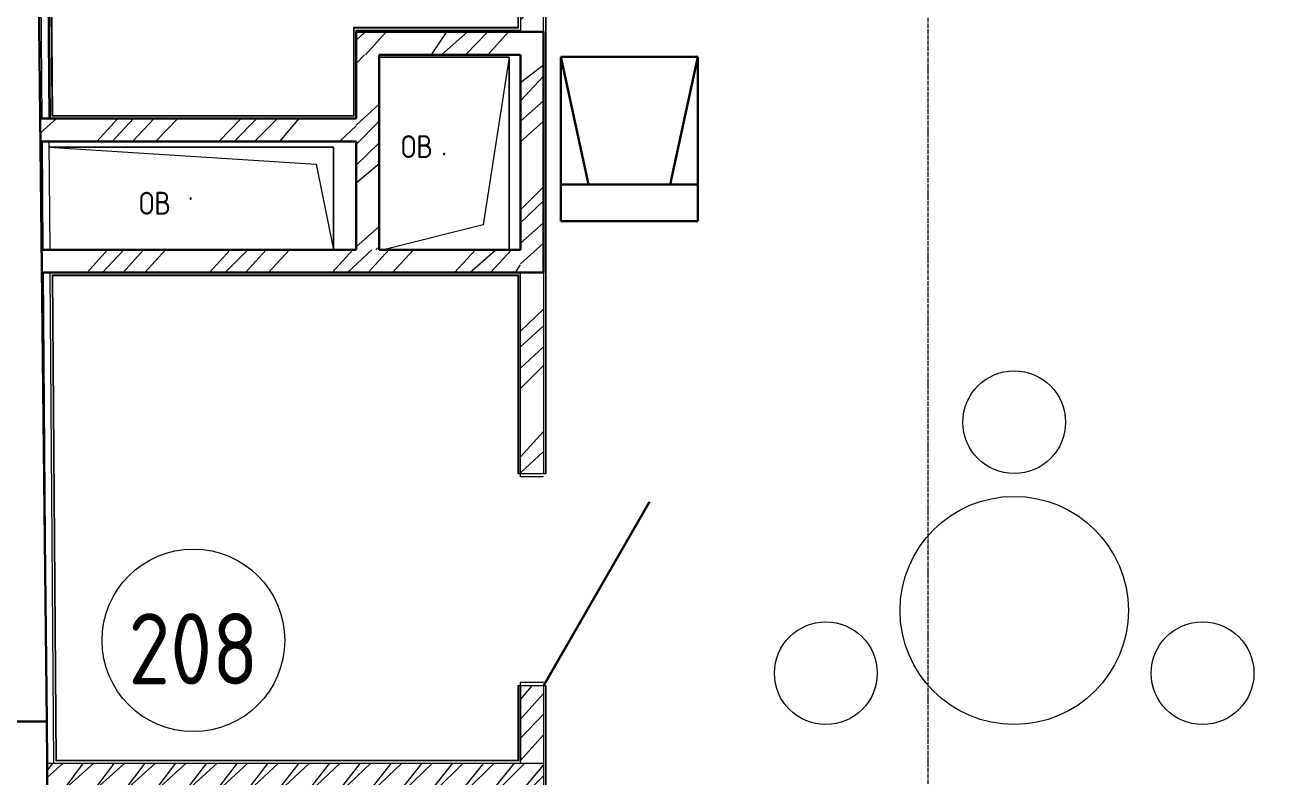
# Model space of a CAD drawing. Header units: millimetres. Extents: x -32 to 417638015, y -35 to 175284279.
# Drawn here: x 416927721 to 416933212, y 175233855 to 175237150 of the extents above; entities that cross this region are included whole.
import ezdxf

# ---------------------------------------------------------------- set-up
doc = ezdxf.new("R2010")
doc.units = ezdxf.units.MM
doc.linetypes.add('ADSK_Линия сетки', pattern=[25, 20, -2.5, 0, -2.5])
for name, color, linetype, lineweight in [('_ЭМ_ТХобщее_слой', 7, 'Continuous', 30), ('Аннотация', 7, 'Continuous', 18), ('Двери', 7, 'Continuous', 9), ('Обобщенные модели', 7, 'Continuous', 18), ('Оси', 253, 'Continuous', 9), ('Перекрытие', 7, 'Continuous', 18), ('Стены несущие', 7, 'Continuous', 30), ('Стены отделка', 7, 'Continuous', 30), ('Стены штриховка', 7, 'Continuous', 9), ('ТХ', 5, 'Continuous', 0), ('ШТРИХОВКА', 252, 'Continuous', 15)]:
    doc.layers.add(name, color=color, linetype=linetype, lineweight=lineweight)
doc.layers.add('Линии', color=7, linetype='Continuous', lineweight=9, true_color=0x00a600)
doc.layers.add('ЭОМ_Лотки рабочие', color=5, linetype='Continuous')
doc.styles.add('GOST Common', font='GOST_Common.ttf', dxfattribs={"width": 0.9, "height": 349.9999999999996})
doc.styles.add('GOST Common_5', font='GOST_Common.ttf', dxfattribs={"width": 0.9, "height": 200})
pattern_1 = [(45, (686.3573730537319, 338.699590410115), (-269.4076836320746, 269.4076836320746), []), (45, (776.1599730537273, 338.699590410115), (-269.4076836320746, 269.4076836320746), []), (45, (865.9625730537227, 338.699590410115), (-269.4076836320746, 269.4076836320746), []), (45, (955.7653730537277, 338.699590410115), (-269.4076836320746, 269.4076836320746), [])]

# ---------------------------------------------------------------- blocks, each defined once
blk = doc.blocks.new('Тх 2 этаж')
at = {"color": 252, "true_color": 0x939598}
for p, q in [((50616.73850739014, 3324.753033608955), (50616.7385073863, 2604.753033610818)), ((50616.73850739014, 3324.753033608955), (50616.73850738455, 2604.753033610818)), ((51216.73850738996, 3324.753033608024), (50616.73850739014, 3324.753033609886)), ((51216.73850738996, 3324.75303360488), (50616.73850739014, 3324.753033608373)), ((50616.73850738269, 3324.753033603367), (50738.21215330018, 2764.972277904686)), ((50616.73850738269, 3324.753033607092), (50738.21215330018, 2764.972277904686)), ((51216.73850739002, 3324.753033603367), (51095.26486147253, 2764.972277904686)), ((51216.73850739002, 3324.753033607092), (51095.26486147253, 2764.972277904686)), ((51216.73850739002, 3324.753033603367), (51216.73850738641, 2604.753033603367)), ((50616.73850738717, 2764.972277906316), (51216.73850738711, 2764.972277904861)), ((51216.73850738711, 2764.972277905268), (50616.73850738717, 2764.972277909692)), ((50616.73850738636, 2604.753033609071), (51216.73850738636, 2604.75303360523))]:
    blk.add_line(p, q, dxfattribs=at)
at = {"layer": 'ТХ', "color": 252, "true_color": 0x939598}
for centre, radius in [((52602.41269221622, 1723.144099477853), 225), ((52602.41269221622, 898.1440994778532), 500), ((51777.41269221622, 623.1440994778532), 225), ((53427.41269221622, 623.1440994778532), 225)]:
    blk.add_circle(centre, radius, dxfattribs=at)
blk = doc.blocks.new('План 2 этажа')
at = {"lineweight": 9}
h = blk.add_hatch(dxfattribs=at)
h.set_pattern_fill('ANSI34', color=8, scale=20)
h.set_pattern_definition(pattern_1)
h.paths.add_polyline_path([(44851.35737305379, 8633.699590409546), (44751.35737305379, 8633.699590409546), (44751.35737305379, 5758.699590409992), (44851.35737305379, 5758.699590409992), (44851.35737305379, 5765.756545947838)])
h.paths.add_polyline_path([(44851.35737305379, 8965.756545947945), (44141.35737305379, 8965.756545947945), (44141.35737305379, 8865.756545947945), (44751.35737305379, 8865.756545947945), (44751.35737305379, 8633.699590409546), (44851.35737305379, 8633.699590409546)])
h.paths.add_polyline_path([(43071.35737305379, 8965.756545947945), (42607.41075392498, 8965.756545947945), (42608.51118958526, 8865.756545947628), (43071.35737305379, 8865.756545947945)])
h.paths.add_polyline_path([(44839.46919659205, 4703.69959041012), (44851.35737305385, 4703.69959041012), (44851.35737305385, 5758.699590409999), (44751.35737305385, 5758.699590409999), (44751.35737305385, 4703.69959041012), (44826.35737305385, 4703.69959041012)])
h.paths.add_polyline_path([(38937.34206282522, -5867.991590473376), (39332.84206282522, -5867.991590473376), (39332.84206282522, -5096.400681382468), (38937.34206282522, -5096.400681382468)], flags=9)
h.paths.add_polyline_path([(487.3420628252206, -5523.805950022027), (882.8420628252206, -5523.805950022027), (882.8420628252206, -4752.21504093112), (487.3420628252206, -4752.21504093112)], flags=9)
h.paths.add_polyline_path([(3487.342062825221, -5523.805950022034), (3882.842062825221, -5523.805950022034), (3882.842062825221, -4752.215040931126), (3487.342062825221, -4752.215040931126)], flags=9)
h.paths.add_polyline_path([(7622.042062825232, -5523.80595002204), (8049.042062825232, -5523.80595002204), (8049.042062825232, -4752.215040931132), (7622.042062825232, -4752.215040931132)], flags=9)
h.paths.add_polyline_path([(10637.34206282522, -5523.805950022047), (11032.84206282522, -5523.805950022047), (11032.84206282522, -4752.215040931139), (10637.34206282522, -4752.215040931139)], flags=9)
h.paths.add_polyline_path([(18537.34206282522, -5523.80595002206), (18932.84206282522, -5523.80595002206), (18932.84206282522, -4752.215040931151), (18537.34206282522, -4752.215040931151)], flags=9)
h.paths.add_polyline_path([(31035.79092646157, -5523.805950022078), (31431.29092646157, -5523.805950022078), (31431.29092646157, -4752.21504093117), (31035.79092646157, -4752.21504093117)], flags=9)
h.paths.add_polyline_path([(42337.34206282522, -5523.805950022096), (42732.84206282522, -5523.805950022096), (42732.84206282522, -4752.215040931189), (42337.34206282522, -4752.215040931189)], flags=9)
h.paths.add_polyline_path([(49290.09206282522, -5523.805950022107), (49780.09206282522, -5523.805950022107), (49780.09206282522, -4752.2150409312), (49290.09206282522, -4752.2150409312)], flags=9)
h.paths.add_polyline_path([(-5981.157937174779, -5523.80595002202), (-5648.657937174779, -5523.80595002202), (-5648.657937174779, -4752.215040931112), (-5981.157937174779, -4752.215040931112)], flags=9)
h.paths.add_polyline_path([(55758.59206282522, -5523.805950022118), (56311.59206282522, -5523.805950022118), (56311.59206282522, -4752.21504093121), (55758.59206282522, -4752.21504093121)], flags=9)
h.paths.add_polyline_path([(-10042.69405789487, -119.3787014977906), (-9584.19405789487, -119.3787014977906), (-9584.19405789487, 652.2122075931175), (-10042.69405789487, 652.2122075931175)], flags=9)
h.paths.add_polyline_path([(-10026.94405789487, 8180.621298502202), (-9599.94405789487, 8180.621298502202), (-9599.94405789487, 8952.212207593111), (-10026.94405789487, 8952.212207593111)], flags=9)
h.paths.add_polyline_path([(-10011.64405789482, 12830.6212985022), (-9616.144057894824, 12830.6212985022), (-9616.144057894824, 13602.21220759311), (-10011.64405789482, 13602.21220759311)], flags=9)
h.paths.add_polyline_path([(-10042.69405789481, 20130.6212985022), (-9584.194057894812, 20130.6212985022), (-9584.194057894812, 20902.2122075931), (-10042.69405789481, 20902.2122075931)], flags=9)
h.paths.add_polyline_path([(-10011.64405789477, 36430.62129850218), (-9616.144057894766, 36430.62129850218), (-9616.144057894766, 37202.21220759309), (-10011.64405789477, 37202.21220759309)], flags=9)
h.paths.add_polyline_path([(-10058.89405789471, 42930.62129850216), (-9568.894057894708, 42930.62129850216), (-9568.894057894708, 43702.21220759307), (-10058.89405789471, 43702.21220759307)], flags=9)
h.paths.add_polyline_path([(-10026.94405789487, 1680.62129850221), (-9599.94405789487, 1680.62129850221), (-9599.94405789487, 2452.212207593117), (-10026.94405789487, 2452.212207593117)], flags=9)
h.paths.add_polyline_path([(46258.59206282522, -5523.805950022103), (46811.59206282522, -5523.805950022103), (46811.59206282522, -4752.215040931194), (46258.59206282522, -4752.215040931194)], flags=9)
h = blk.add_hatch(dxfattribs=at)
h.set_pattern_fill('ANSI34', color=8, scale=20)
h.set_pattern_definition(pattern_1)
h.paths.add_polyline_path([(44031.35737305385, 5658.699590410014), (44751.35737305385, 5658.699590410014), (44751.35737305385, 5758.699590409999), (44031.35737305385, 5758.699590409999)])
h = blk.add_hatch(dxfattribs=at)
h.set_pattern_fill('ANSI34', color=8, scale=20)
h.set_pattern_definition(pattern_1)
h.paths.add_polyline_path([(44031.35737305385, 4803.699590410087), (44131.35737305385, 4803.699590410087), (44131.35737305385, 5658.699590410014), (44031.35737305385, 5658.699590410014), (44031.35737305385, 5279.079463526398)])
h = blk.add_hatch(dxfattribs=at)
h.set_pattern_fill('ANSI34', color=8, scale=20)
h.set_pattern_definition(pattern_1)
h.paths.add_polyline_path([(44031.35737305385, 5279.079463526398), (44031.35737305385, 5379.079463526366), (42646.88274463185, 5378.814380161378), (42647.98304705007, 5278.82648828159), (43792.58485273819, 5279.079463526398)])
h = blk.add_hatch(dxfattribs=at)
h.set_pattern_fill('ANSI34', color=8, scale=20)
h.set_pattern_definition(pattern_1)
h.paths.add_polyline_path([(44751.35737305385, 4703.69959041012), (44751.35737305385, 4803.699590410087), (42653.21227916301, 4803.629954623178), (42654.3119485263, 4703.699590410094), (44726.35737305379, 4703.69959041012)])
h = blk.add_hatch()
h.set_pattern_fill('ANSI34', color=8, scale=20)
h.set_pattern_definition(pattern_1)
h.paths.add_polyline_path([(44851.35737305385, 4703.69959041011), (44751.35979161697, 4703.69959041011), (44751.35979161697, 3823.699590410034), (44851.35737305379, 3823.699590410032)])
h.paths.add_polyline_path([(44851.35737305379, 2893.699590410003), (44751.35979161697, 2893.699590410003), (44751.35979161697, 2553.69959041001), (44851.35737305379, 2553.69959041001)])
h = blk.add_hatch()
h.set_pattern_fill('ANSI32', color=8, scale=10)
h.set_pattern_definition([(45, (686.3573730537319, 338.699590410115), (-67.35192090801866, 67.35192090801866), []), (45, (731.2586730537587, 338.699590410115), (-67.35192090801866, 67.35192090801866), [])])
h.paths.add_polyline_path([(44731.35737305379, 1230.774408116229), (44271.35737305379, 1230.774408116229), (44271.35737305379, 711.6122162242782), (44391.35737305379, 710.7719566317401), (44391.35737305379, 1110.774408116238), (44731.35737305379, 1110.774408116238)])
h.paths.add_polyline_path([(44851.35737305379, 1293.699590410019), (44731.35737305379, 1293.699590410019), (44731.35737305379, 1165.774408116208), (44731.35737305379, 708.3912211195511), (44851.35737305379, 707.550961527013), (44851.35737305379, 737.5519911468818)])
h.paths.add_polyline_path([(44851.35737305379, 2553.69959041001), (42677.34082896379, 2553.69959041001), (42678.24844070361, 2433.699590410021), (44731.35737305373, 2433.699590410021), (44731.35737305379, 2223.699590409976), (44851.35737305379, 2223.69959040998)])
at = {"layer": 'Двери', "color": 8, "lineweight": 30}
blk.add_line((44851.35737305475, 2893.699590410001), (45316.35737305476, 3699.103215929527), dxfattribs=at)
at = {"layer": 'Линии', "color": 8}
blk.add_circle((43318.08460924099, 3092.178515365871), 400, dxfattribs=at)
at = {"layer": 'Обобщенные модели', "color": 8}
for p, q in [((44131.35737305379, 5648.699590410035), (44701.35737305379, 5648.699590410035)), ((44701.35737305379, 5648.699590410035), (44131.35737305379, 5648.699590410035)), ((44701.35737305379, 5648.699590410035), (44587.3573730538, 4912.699590410032)), ((44701.35737305379, 5648.699590410035), (44701.35737305379, 4803.699590410085)), ((44701.35737305379, 4803.699590410085), (44701.35737305379, 5648.699590410035)), ((42686.79327033922, 5253.699590410104), (43931.3573730538, 5253.699590410087)), ((43931.3573730538, 5253.699590410087), (42686.79327033922, 5253.699590410104)), ((42686.7959057183, 5253.352450027262), (43856.35737305379, 5178.699590410095)), ((43931.3573730538, 5253.699590410087), (43931.35737305379, 4803.699590410087)), ((43931.35737305379, 4803.699590410087), (43931.3573730538, 5253.699590410087)), ((43856.35737305379, 5178.699590410095), (43931.35737305379, 4803.699590410087)), ((44587.3573730538, 4912.699590410032), (44151.357373054, 4803.699590410083))]:
    blk.add_line(p, q, dxfattribs=at)
for centre, radius, start, end in [((44416.35737305379, 5223.699590410032), 2.500000000000002, 0, 180), ((44416.35737305379, 5223.699590410032), 2.499999999999998, 120.0000000000103, 180), ((44416.35737305379, 5223.699590410032), 2.500000000000002, 180, 0), ((44416.35737305379, 5223.699590410032), 2.499999999999999, 239.9999999999897, 345.0000000000325), ((44416.35737305379, 5223.699590410032), 2.500000000000002, 14.99999999996748, 90), ((43306.35737305379, 5028.699590410096), 2.500000000000002, 90, 270), ((43306.35737305379, 5028.699590410096), 2.500000000000003, 105.0000000001958, 180), ((43306.35737305379, 5028.699590410096), 2.499999999999999, 210.0000000000624, 270), ((43306.35737305379, 5028.699590410096), 2.500000000000003, 270, 90), ((43306.35737305379, 5028.699590410096), 2.499999999999999, 329.9999999999376, 74.9999999998042)]:
    blk.add_arc(centre, radius, start, end, dxfattribs=at)
at = {"layer": 'Оси', "color": 8, "linetype": 'ADSK_Линия сетки'}
blk.add_line((46535.92272609216, -4690.674102031721), (46535.92272609228, 43330.54485976358), dxfattribs=at)
at = {"layer": 'Перекрытие', "color": 8}
for p, q in [((42659.54029900307, 4703.699590410094), (42654.3119485263, 4703.699590410094)), ((44751.35737305385, 3808.699590410001), (44751.35737305385, 3823.699590410032)), ((44851.35737305379, 3808.699590410001), (44751.35737305385, 3808.699590410001)), ((44751.35737305385, 2893.699590409998), (44751.35737305385, 2908.699590410003)), ((44751.35737305385, 2908.699590410003), (44851.35737305379, 2908.699590410003))]:
    blk.add_line(p, q, dxfattribs=at)
at = {"layer": 'Стены несущие', "color": 8}
for p, q in [((42675.9549694017, 2736.931186210527), (42604.97620539495, 9186.991518408737)), ((44851.35737305379, 5758.699590409992), (44031.35737305379, 5758.699590409992)), ((44031.35737305379, 5758.699590409992), (44031.35737305379, 5379.079463526366)), ((44851.35737305379, 4703.69959041011), (44851.35737305379, 5758.699590409992)), ((44131.35737305379, 5658.699590410083), (44751.35737305379, 5658.699590410014)), ((44131.35737305379, 4803.699590410087), (44131.35737305379, 5658.699590410014)), ((44751.35737305379, 5658.699590410014), (44751.35737305379, 4803.699590410087)), ((42646.87982755993, 5379.079463526366), (44031.35737305379, 5379.079463526366)), ((42647.98026322026, 5279.079463526387), (44031.35737305379, 5279.079463526389)), ((44031.35737305379, 5279.079463526389), (44031.35737305379, 4803.699590410087)), ((44031.35737305379, 4803.699590410087), (42653.21151286596, 4803.699590410087)), ((44751.35737305379, 4803.699590410087), (44131.35737305379, 4803.699590410087)), ((44851.35737305379, 4703.69959041011), (42654.31194852624, 4703.69959041011)), ((42675.9549694017, 2736.931186210527), (41530.49281552777, 2736.931186210527)), ((42691.1896437346, 722.6768086607672), (42675.9549694017, 2736.931186210527))]:
    blk.add_line(p, q, dxfattribs=at)
at = {"layer": 'Стены отделка', "color": 8, "lineweight": 9}
for p, q in [((44863.35737305379, 3823.699590410032), (44863.35737305379, 8975.756545947977)), ((42655.97126277926, 5379.079463526366), (42629.60002067272, 8865.756545947643)), ((42685.97212084936, 5379.079463526366), (42659.60087874276, 8865.756545947665)), ((42663.99810539366, 8865.756545947941), (42690.36934750027, 5379.079463526366)), ((42702.27892955428, 5391.079463526364), (42676.08920979564, 8853.756545947912)), ((44738.35737305385, 8853.756545947912), (44738.35737305379, 5777.756545947835)), ((44751.35737305379, 8865.756545947945), (44751.35737305379, 5758.69959040999)), ((44019.35737305379, 5775.756545947802), (44019.35737305379, 5391.079463526364)), ((44738.35737305379, 5777.756545947835), (44021.35737305379, 5777.756545947836)), ((44031.35737305379, 5758.699590409992), (44031.35737305379, 5765.756545947769)), ((44031.35737305379, 5765.756545947838), (44751.35737305379, 5765.75654594784)), ((44851.35737305379, 5765.756545947838), (44851.35737305379, 5758.699590409992)), ((44019.35737305379, 5391.079463526364), (42702.27892955428, 5391.079463526364)), ((42660.32310884318, 4803.699590410087), (42656.72760589572, 5279.079463526387)), ((42690.32396691322, 4803.699590410087), (42686.72846396582, 5279.079463526387)), ((42690.96420574305, 752.4831209960612), (42661.07945195964, 4703.69959041011)), ((42707.34168703388, 2553.69959041001), (42691.08031002973, 4703.69959041011)), ((42719.25126908795, 2565.699590410007), (42703.17141443171, 4691.699590410112)), ((42703.17141443171, 4691.699590410112), (44739.35979161697, 4691.699590410112)), ((44739.35979161697, 4691.699590410112), (44739.35979161697, 3823.699590410032)), ((44739.35979161703, 3823.699590410034), (44863.35737305379, 3823.699590410032)), ((44863.35737305379, 2893.699590410001), (44739.35979161697, 2893.699590410003)), ((44739.35979161697, 2893.699590410001), (44739.35979161697, 2565.699590410007)), ((44863.35737305379, 2223.699590409981), (44863.35737305379, 2893.699590410001)), ((42677.34082896385, 2553.69959041001), (44851.35737305379, 2553.69959041001)), ((44739.35979161697, 2565.699590410007), (42719.25126908795, 2565.699590410007))]:
    blk.add_line(p, q, dxfattribs=at)
at = {"layer": 'Стены штриховка', "color": 8}
for p, q in [((44851.35737305379, 5765.756545947838), (44851.35737305379, 8965.756545947945)), ((44861.35737305379, 3823.699590410032), (44861.35737305385, 8977.756545947941)), ((42700.29399921198, 5389.079463526398), (42674.07402572868, 8855.756545947945)), ((44740.35737305379, 8855.756545947945), (44740.35737305385, 5775.756545947871)), ((44021.35737305379, 5777.756545947836), (44019.35737305379, 5777.756545947836)), ((44019.35737305379, 5777.756545947836), (44019.35737305379, 5775.756545947802)), ((44740.35737305385, 5775.756545947875), (44019.35737305379, 5775.756545947802)), ((44021.35737305379, 5777.756545947836), (44021.35737305379, 5389.079463526398)), ((44021.35737305379, 5389.079463526398), (42700.29399921198, 5389.079463526398)), ((42717.26633874566, 2563.699590409974), (42701.15623036475, 4693.699590410078)), ((42701.15623036475, 4693.699590410078), (44741.35979161697, 4693.699590410149)), ((44741.35979161697, 4693.699590410078), (44741.35979161703, 3823.699590410032)), ((44751.35737305379, 3823.699590410032), (44751.35737305379, 4703.69959041011)), ((44751.35979161697, 3823.699590410032), (44751.35979161697, 4691.699590410112)), ((44851.35737305385, 4703.69959041011), (44851.35737305379, 3823.699590410032)), ((44741.35979161697, 2893.699590410001), (44741.35979161703, 2563.699590409974)), ((44751.35737305379, 2893.699590410001), (44751.35737305379, 2562.697170871393)), ((44751.35979161697, 2553.69959041001), (44751.35979161697, 2893.699590410001)), ((44851.35737305379, 2893.699590410001), (44851.35737305379, 2223.699590409981)), ((44861.35737305379, 2223.699590409981), (44861.35737305379, 2893.699590410001)), ((44741.35979161703, 2563.699590409974), (42717.2663387456, 2563.699590409974))]:
    blk.add_line(p, q, dxfattribs=at)
at = {"layer": 'ЭОМ_Лотки рабочие'}
blk.add_blockref('Тх 2 этаж', (-5689.424382357276, 2325.175952200887), dxfattribs=at)
at = {"layer": 'Аннотация', "color": 8, "char_height": 100, "width": 156.348, "attachment_point": 1, "line_spacing_factor": 1.022765581104984, "style": 'GOST Common_5'}
for insert in [(44227.06159417995, 5306.077536181828), (43079.81305206439, 5057.903968391663)]:
    blk.add_mtext('\\pxt3.6,7.2,10.8,14.4,18,21.6,25.2,28.8,32.4,36,39.6,43.2,46.8,50.4,54,57.6,61.2,64.8,68.4,72,75.6,79.2,82.8,86.4,90,93.6,97.2,100.8,104.4,108,111.6,115.2;{ОВ}', dxfattribs=dict(at, insert=insert))
at = {"layer": 'Аннотация', "color": 8, "lineweight": 9, "insert": (43318.08460924099, 3055.230395107123), "char_height": 312.5000000000001, "width": 520.2111192702771, "attachment_point": 5, "line_spacing_factor": 1.022765581104984, "style": 'GOST Common'}
blk.add_mtext('208', dxfattribs=at)
blk = doc.blocks.new('_ЭМ_ТХ2_2ЭТАЖнов')
at = {"color": 252, "true_color": 0x939598}
for p, q in [((50741.39139894111, 5316.229395400136), (50741.39139893727, 4596.229395401999)), ((50741.39139894111, 5316.229395400136), (50741.39139893552, 4596.229395401999)), ((51341.39139894093, 5316.229395399205), (50741.39139894111, 5316.229395401067)), ((51341.39139894093, 5316.229395396062), (50741.39139894111, 5316.229395399554)), ((50741.39139893366, 5316.229395394548), (50862.86504485115, 4756.448639695867)), ((50741.39139893366, 5316.229395398273), (50862.86504485115, 4756.448639695867)), ((51341.39139894099, 5316.229395394548), (51219.9177530235, 4756.448639695867)), ((51341.39139894099, 5316.229395398273), (51219.9177530235, 4756.448639695867)), ((51341.39139894099, 5316.229395394548), (51341.39139893738, 4596.229395394548)), ((50741.39139893814, 4756.448639697497), (51341.39139893808, 4756.448639696042)), ((51341.39139893808, 4756.448639696449), (50741.39139893814, 4756.448639700873)), ((50741.39139893732, 4596.229395400253), (51341.39139893732, 4596.229395396411))]:
    blk.add_line(p, q, dxfattribs=at)
at = {"layer": 'ТХ', "color": 252, "true_color": 0x939598}
for centre, radius in [((52727.06558376719, 3714.620461269034), 225), ((52727.06558376719, 2889.620461269034), 500), ((51902.06558376719, 2614.620461269034), 225), ((53552.06558376719, 2614.620461269034), 225)]:
    blk.add_circle(centre, radius, dxfattribs=at)

msp = doc.modelspace()

# ---------------------------------------------------------------- block references
at = {"layer": 'ШТРИХОВКА'}
msp.add_blockref('План 2 этажа', (416885140.0062945, 175231360.8653707), dxfattribs=at)

# ---------------------------------------------------------------- next in the draw order: block references
at = {"layer": '_ЭМ_ТХобщее_слой', "lineweight": 50}
msp.add_blockref('_ЭМ_ТХ2_2ЭТАЖнов', (416879325.9290206, 175231694.5649611), dxfattribs=at)

doc.saveas('drawing.dxf')
